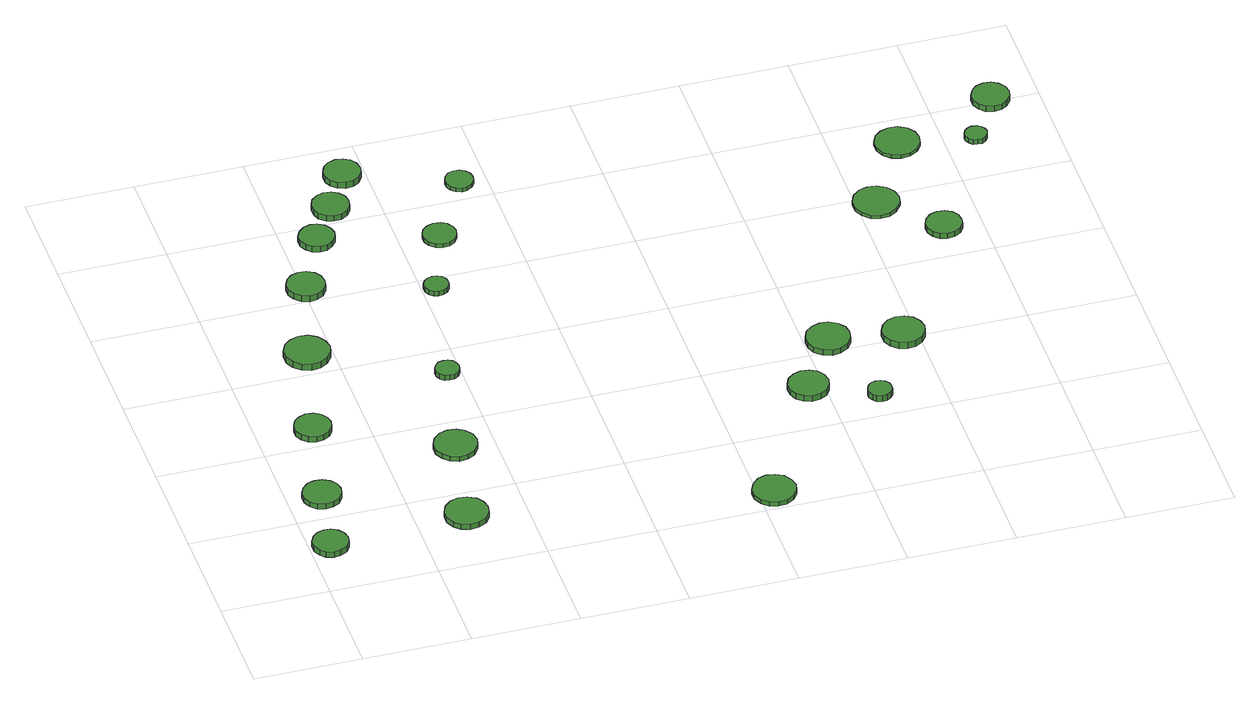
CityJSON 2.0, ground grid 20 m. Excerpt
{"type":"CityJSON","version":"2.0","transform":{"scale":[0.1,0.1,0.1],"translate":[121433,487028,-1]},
"CityObjects":{
"tree1":{"type":"SolitaryVegetationObject","attributes":{"function":"something"},"geometry":[{"type":"MultiSurface","lod":"1","boundaries":[[[0,1,2,3,4,5,6,7,8,9,10,11,12,13,14]],[[15,16,17,18,19,20,21,22,23,24,25,26,27,28,29]],[[0,29,28,1]],[[1,28,27,2]],[[2,27,26,3]],[[3,26,25,4]],[[4,25,24,5]],[[5,24,23,6]],[[6,23,22,7]],[[7,22,21,8]],[[8,21,20,9]],[[9,20,19,10]],[[10,19,18,11]],[[11,18,17,12]],[[12,17,16,13]],[[13,16,15,14]],[[14,15,29,0]]]}]},
"tree2":{"type":"SolitaryVegetationObject","attributes":{"function":"something"},"geometry":[{"type":"MultiSurface","lod":"1","boundaries":[[[30,31,32,33,34,35,36,37,38,39,40,41,42,43,44]],[[45,46,47,48,49,50,51,52,53,54,55,56,57,58,59]],[[30,59,58,31]],[[31,58,57,32]],[[32,57,56,33]],[[33,56,55,34]],[[34,55,54,35]],[[35,54,53,36]],[[36,53,52,37]],[[37,52,51,38]],[[38,51,50,39]],[[39,50,49,40]],[[40,49,48,41]],[[41,48,47,42]],[[42,47,46,43]],[[43,46,45,44]],[[44,45,59,30]]]}]},
"tree3":{"type":"SolitaryVegetationObject","attributes":{"function":"something"},"geometry":[{"type":"MultiSurface","lod":"1","boundaries":[[[60,61,62,63,64,65,66,67,68,69,70,71,72,73,74]],[[75,76,77,78,79,80,81,82,83,84,85,86,87,88,89]],[[60,89,88,61]],[[61,88,87,62]],[[62,87,86,63]],[[63,86,85,64]],[[64,85,84,65]],[[65,84,83,66]],[[66,83,82,67]],[[67,82,81,68]],[[68,81,80,69]],[[69,80,79,70]],[[70,79,78,71]],[[71,78,77,72]],[[72,77,76,73]],[[73,76,75,74]],[[74,75,89,60]]]}]},
"tree4":{"type":"SolitaryVegetationObject","attributes":{"function":"something"},"geometry":[{"type":"MultiSurface","lod":"1","boundaries":[[[90,91,92,93,94,95,96,97,98,99,100,101,102,103,104]],[[105,106,107,108,109,110,111,112,113,114,115,116,117,118,119]],[[90,119,118,91]],[[91,118,117,92]],[[92,117,116,93]],[[93,116,115,94]],[[94,115,114,95]],[[95,114,113,96]],[[96,113,112,97]],[[97,112,111,98]],[[98,111,110,99]],[[99,110,109,100]],[[100,109,108,101]],[[101,108,107,102]],[[102,107,106,103]],[[103,106,105,104]],[[104,105,119,90]]]}]},
"tree5":{"type":"SolitaryVegetationObject","attributes":{"function":"something"},"geometry":[{"type":"MultiSurface","lod":"1","boundaries":[[[120,121,122,123,124,125,126,127,128,129,130,131,132,133,134]],[[135,136,137,138,139,140,141,142,143,144,145,146,147,148,149]],[[120,149,148,121]],[[121,148,147,122]],[[122,147,146,123]],[[123,146,145,124]],[[124,145,144,125]],[[125,144,143,126]],[[126,143,142,127]],[[127,142,141,128]],[[128,141,140,129]],[[129,140,139,130]],[[130,139,138,131]],[[131,138,137,132]],[[132,137,136,133]],[[133,136,135,134]],[[134,135,149,120]]]}]},
"tree6":{"type":"SolitaryVegetationObject","attributes":{"function":"something"},"geometry":[{"type":"MultiSurface","lod":"1","boundaries":[[[150,151,152,153,154,155,156,157,158,159,160,161,162,163,164]],[[165,166,167,168,169,170,171,172,173,174,175,176,177,178,179]],[[150,179,178,151]],[[151,178,177,152]],[[152,177,176,153]],[[153,176,175,154]],[[154,175,174,155]],[[155,174,173,156]],[[156,173,172,157]],[[157,172,171,158]],[[158,171,170,159]],[[159,170,169,160]],[[160,169,168,161]],[[161,168,167,162]],[[162,167,166,163]],[[163,166,165,164]],[[164,165,179,150]]]}]},
"tree7":{"type":"SolitaryVegetationObject","attributes":{"function":"something"},"geometry":[{"type":"MultiSurface","lod":"1","boundaries":[[[180,181,182,183,184,185,186,187,188,189,190,191,192,193,194]],[[195,196,197,198,199,200,201,202,203,204,205,206,207,208,209]],[[180,209,208,181]],[[181,208,207,182]],[[182,207,206,183]],[[183,206,205,184]],[[184,205,204,185]],[[185,204,203,186]],[[186,203,202,187]],[[187,202,201,188]],[[188,201,200,189]],[[189,200,199,190]],[[190,199,198,191]],[[191,198,197,192]],[[192,197,196,193]],[[193,196,195,194]],[[194,195,209,180]]]}]},
"tree8":{"type":"SolitaryVegetationObject","attributes":{"function":"something"},"geometry":[{"type":"MultiSurface","lod":"1","boundaries":[[[210,211,212,213,214,215,216,217,218,219,220,221,222,223,224]],[[225,226,227,228,229,230,231,232,233,234,235,236,237,238,239]],[[210,239,238,211]],[[211,238,237,212]],[[212,237,236,213]],[[213,236,235,214]],[[214,235,234,215]],[[215,234,233,216]],[[216,233,232,217]],[[217,232,231,218]],[[218,231,230,219]],[[219,230,229,220]],[[220,229,228,221]],[[221,228,227,222]],[[222,227,226,223]],[[223,226,225,224]],[[224,225,239,210]]]}]},
"tree9":{"type":"SolitaryVegetationObject","attributes":{"function":"something"},"geometry":[{"type":"MultiSurface","lod":"1","boundaries":[[[240,241,242,243,244,245,246,247,248,249,250,251,252,253,254]],[[255,256,257,258,259,260,261,262,263,264,265,266,267,268,269]],[[240,269,268,241]],[[241,268,267,242]],[[242,267,266,243]],[[243,266,265,244]],[[244,265,264,245]],[[245,264,263,246]],[[246,263,262,247]],[[247,262,261,248]],[[248,261,260,249]],[[249,260,259,250]],[[250,259,258,251]],[[251,258,257,252]],[[252,257,256,253]],[[253,256,255,254]],[[254,255,269,240]]]}]},
"tree10":{"type":"SolitaryVegetationObject","attributes":{"function":"something"},"geometry":[{"type":"MultiSurface","lod":"1","boundaries":[[[270,271,272,273,274,275,276,277,278,279,280,281,282,283,284]],[[285,286,287,288,289,290,291,292,293,294,295,296,297,298,299]],[[270,299,298,271]],[[271,298,297,272]],[[272,297,296,273]],[[273,296,295,274]],[[274,295,294,275]],[[275,294,293,276]],[[276,293,292,277]],[[277,292,291,278]],[[278,291,290,279]],[[279,290,289,280]],[[280,289,288,281]],[[281,288,287,282]],[[282,287,286,283]],[[283,286,285,284]],[[284,285,299,270]]]}]},
"tree11":{"type":"SolitaryVegetationObject","attributes":{"function":"something"},"geometry":[{"type":"MultiSurface","lod":"1","boundaries":[[[300,301,302,303,304,305,306,307,308,309,310,311,312,313,314]],[[315,316,317,318,319,320,321,322,323,324,325,326,327,328,329]],[[300,329,328,301]],[[301,328,327,302]],[[302,327,326,303]],[[303,326,325,304]],[[304,325,324,305]],[[305,324,323,306]],[[306,323,322,307]],[[307,322,321,308]],[[308,321,320,309]],[[309,320,319,310]],[[310,319,318,311]],[[311,318,317,312]],[[312,317,316,313]],[[313,316,315,314]],[[314,315,329,300]]]}]},
"tree12":{"type":"SolitaryVegetationObject","attributes":{"function":"something"},"geometry":[{"type":"MultiSurface","lod":"1","boundaries":[[[330,331,332,333,334,335,336,337,338,339,340,341,342,343,344]],[[345,346,347,348,349,350,351,352,353,354,355,356,357,358,359]],[[330,359,358,331]],[[331,358,357,332]],[[332,357,356,333]],[[333,356,355,334]],[[334,355,354,335]],[[335,354,353,336]],[[336,353,352,337]],[[337,352,351,338]],[[338,351,350,339]],[[339,350,349,340]],[[340,349,348,341]],[[341,348,347,342]],[[342,347,346,343]],[[343,346,345,344]],[[344,345,359,330]]]}]},
"tree13":{"type":"SolitaryVegetationObject","attributes":{"function":"something"},"geometry":[{"type":"MultiSurface","lod":"1","boundaries":[[[360,361,362,363,364,365,366,367,368,369,370,371,372,373,374]],[[375,376,377,378,379,380,381,382,383,384,385,386,387,388,389]],[[360,389,388,361]],[[361,388,387,362]],[[362,387,386,363]],[[363,386,385,364]],[[364,385,384,365]],[[365,384,383,366]],[[366,383,382,367]],[[367,382,381,368]],[[368,381,380,369]],[[369,380,379,370]],[[370,379,378,371]],[[371,378,377,372]],[[372,377,376,373]],[[373,376,375,374]],[[374,375,389,360]]]}]},
"tree14":{"type":"SolitaryVegetationObject","attributes":{"function":"something"},"geometry":[{"type":"MultiSurface","lod":"1","boundaries":[[[390,391,392,393,394,395,396,397,398,399,400,401,402,403,404]],[[405,406,407,408,409,410,411,412,413,414,415,416,417,418,419]],[[390,419,418,391]],[[391,418,417,392]],[[392,417,416,393]],[[393,416,415,394]],[[394,415,414,395]],[[395,414,413,396]],[[396,413,412,397]],[[397,412,411,398]],[[398,411,410,399]],[[399,410,409,400]],[[400,409,408,401]],[[401,408,407,402]],[[402,407,406,403]],[[403,406,405,404]],[[404,405,419,390]]]}]},
"tree15":{"type":"SolitaryVegetationObject","attributes":{"function":"something"},"geometry":[{"type":"MultiSurface","lod":"1","boundaries":[[[420,421,422,423,424,425,426,427,428,429,430,431,432,433,434]],[[435,436,437,438,439,440,441,442,443,444,445,446,447,448,449]],[[420,449,448,421]],[[421,448,447,422]],[[422,447,446,423]],[[423,446,445,424]],[[424,445,444,425]],[[425,444,443,426]],[[426,443,442,427]],[[427,442,441,428]],[[428,441,440,429]],[[429,440,439,430]],[[430,439,438,431]],[[431,438,437,432]],[[432,437,436,433]],[[433,436,435,434]],[[434,435,449,420]]]}]},
"tree16":{"type":"SolitaryVegetationObject","attributes":{"function":"something"},"geometry":[{"type":"MultiSurface","lod":"1","boundaries":[[[450,451,452,453,454,455,456,457,458,459,460,461,462,463,464]],[[465,466,467,468,469,470,471,472,473,474,475,476,477,478,479]],[[450,479,478,451]],[[451,478,477,452]],[[452,477,476,453]],[[453,476,475,454]],[[454,475,474,455]],[[455,474,473,456]],[[456,473,472,457]],[[457,472,471,458]],[[458,471,470,459]],[[459,470,469,460]],[[460,469,468,461]],[[461,468,467,462]],[[462,467,466,463]],[[463,466,465,464]],[[464,465,479,450]]]}]},
"tree17":{"type":"SolitaryVegetationObject","attributes":{"function":"something"},"geometry":[{"type":"MultiSurface","lod":"1","boundaries":[[[480,481,482,483,484,485,486,487,488,489,490,491,492,493,494]],[[495,496,497,498,499,500,501,502,503,504,505,506,507,508,509]],[[480,509,508,481]],[[481,508,507,482]],[[482,507,506,483]],[[483,506,505,484]],[[484,505,504,485]],[[485,504,503,486]],[[486,503,502,487]],[[487,502,501,488]],[[488,501,500,489]],[[489,500,499,490]],[[490,499,498,491]],[[491,498,497,492]],[[492,497,496,493]],[[493,496,495,494]],[[494,495,509,480]]]}]},
"tree18":{"type":"SolitaryVegetationObject","attributes":{"function":"something"},"geometry":[{"type":"MultiSurface","lod":"1","boundaries":[[[510,511,512,513,514,515,516,517,518,519,520,521,522,523,524]],[[525,526,527,528,529,530,531,532,533,534,535,536,537,538,539]],[[510,539,538,511]],[[511,538,537,512]],[[512,537,536,513]],[[513,536,535,514]],[[514,535,534,515]],[[515,534,533,516]],[[516,533,532,517]],[[517,532,531,518]],[[518,531,530,519]],[[519,530,529,520]],[[520,529,528,521]],[[521,528,527,522]],[[522,527,526,523]],[[523,526,525,524]],[[524,525,539,510]]]}]},
"tree19":{"type":"SolitaryVegetationObject","attributes":{"function":"something"},"geometry":[{"type":"MultiSurface","lod":"1","boundaries":[[[540,541,542,543,544,545,546,547,548,549,550,551,552,553,554]],[[555,556,557,558,559,560,561,562,563,564,565,566,567,568,569]],[[540,569,568,541]],[[541,568,567,542]],[[542,567,566,543]],[[543,566,565,544]],[[544,565,564,545]],[[545,564,563,546]],[[546,563,562,547]],[[547,562,561,548]],[[548,561,560,549]],[[549,560,559,550]],[[550,559,558,551]],[[551,558,557,552]],[[552,557,556,553]],[[553,556,555,554]],[[554,555,569,540]]]}]},
"tree20":{"type":"SolitaryVegetationObject","attributes":{"function":"something"},"geometry":[{"type":"MultiSurface","lod":"1","boundaries":[[[570,571,572,573,574,575,576,577,578,579,580,581,582,583,584]],[[585,586,587,588,589,590,591,592,593,594,595,596,597,598,599]],[[570,599,598,571]],[[571,598,597,572]],[[572,597,596,573]],[[573,596,595,574]],[[574,595,594,575]],[[575,594,593,576]],[[576,593,592,577]],[[577,592,591,578]],[[578,591,590,579]],[[579,590,589,580]],[[580,589,588,581]],[[581,588,587,582]],[[582,587,586,583]],[[583,586,585,584]],[[584,585,599,570]]]}]},
"tree21":{"type":"SolitaryVegetationObject","attributes":{"function":"something"},"geometry":[{"type":"MultiSurface","lod":"1","boundaries":[[[600,601,602,603,604,605,606,607,608,609,610,611,612,613,614]],[[615,616,617,618,619,620,621,622,623,624,625,626,627,628,629]],[[600,629,628,601]],[[601,628,627,602]],[[602,627,626,603]],[[603,626,625,604]],[[604,625,624,605]],[[605,624,623,606]],[[606,623,622,607]],[[607,622,621,608]],[[608,621,620,609]],[[609,620,619,610]],[[610,619,618,611]],[[611,618,617,612]],[[612,617,616,613]],[[613,616,615,614]],[[614,615,629,600]]]}]},
"tree22":{"type":"SolitaryVegetationObject","attributes":{"function":"something"},"geometry":[{"type":"MultiSurface","lod":"1","boundaries":[[[630,631,632,633,634,635,636,637,638,639,640,641,642,643,644]],[[645,646,647,648,649,650,651,652,653,654,655,656,657,658,659]],[[630,659,658,631]],[[631,658,657,632]],[[632,657,656,633]],[[633,656,655,634]],[[634,655,654,635]],[[635,654,653,636]],[[636,653,652,637]],[[637,652,651,638]],[[638,651,650,639]],[[639,650,649,640]],[[640,649,648,641]],[[641,648,647,642]],[[642,647,646,643]],[[643,646,645,644]],[[644,645,659,630]]]}]},
"tree23":{"type":"SolitaryVegetationObject","attributes":{"function":"something"},"geometry":[{"type":"MultiSurface","lod":"1","boundaries":[[[660,661,662,663,664,665,666,667,668,669,670,671,672,673,674]],[[675,676,677,678,679,680,681,682,683,684,685,686,687,688,689]],[[660,689,688,661]],[[661,688,687,662]],[[662,687,686,663]],[[663,686,685,664]],[[664,685,684,665]],[[665,684,683,666]],[[666,683,682,667]],[[667,682,681,668]],[[668,681,680,669]],[[669,680,679,670]],[[670,679,678,671]],[[671,678,677,672]],[[672,677,676,673]],[[673,676,675,674]],[[674,675,689,660]]]}]},
"tree24":{"type":"SolitaryVegetationObject","attributes":{"function":"something"},"geometry":[{"type":"MultiSurface","lod":"1","boundaries":[[[690,691,692,693,694,695,696,697,698,699,700,701,702,703,704]],[[705,706,707,708,709,710,711,712,713,714,715,716,717,718,719]],[[690,719,718,691]],[[691,718,717,692]],[[692,717,716,693]],[[693,716,715,694]],[[694,715,714,695]],[[695,714,713,696]],[[696,713,712,697]],[[697,712,711,698]],[[698,711,710,699]],[[699,710,709,700]],[[700,709,708,701]],[[701,708,707,702]],[[702,707,706,703]],[[703,706,705,704]],[[704,705,719,690]]]}]}
},
"vertices":[
[71,124,18],[68,137,18],[60,148,18],[48,155,18],[35,156,18],[22,152,18],[12,143,18],[6,131,18],[6,117,18],[12,104,18],[22,95,18],[35,91,18],[48,93,18],[60,99,18],[68,110,18],[68,110,6],[60,99,6],[48,93,6],[35,91,6],[22,95,6],[12,104,6],[6,117,6],[6,131,6],[12,143,6],[22,152,6],[35,156,6],[48,155,6],[60,148,6],[68,137,6],[71,124,6],
[99,262,17],[96,276,17],[87,288,17],[74,295,17],[60,296,17],[46,292,17],[35,282,17],[29,269,17],[29,254,17],[35,241,17],[46,231,17],[60,227,17],[74,228,17],[87,235,17],[96,247,17],[96,247,6],[87,235,6],[74,228,6],[60,227,6],[46,231,6],[35,241,6],[29,254,6],[29,269,6],[35,282,6],[46,292,6],[60,296,6],[74,295,6],[87,288,6],[96,276,6],[99,262,6],
[136,447,18],[133,461,18],[125,472,18],[113,479,18],[99,481,18],[85,476,18],[75,467,18],[69,454,18],[69,440,18],[75,427,18],[85,418,18],[99,413,18],[113,415,18],[125,422,18],[133,433,18],[133,433,6],[125,422,6],[113,415,6],[99,413,6],[85,418,6],[75,427,6],[69,440,6],[69,454,6],[75,467,6],[85,476,6],[99,481,6],[113,479,6],[125,472,6],[133,461,6],[136,447,6],
[332,138,17],[328,154,17],[319,167,17],[304,175,17],[288,177,17],[272,172,17],[260,161,17],[253,146,17],[253,129,17],[260,114,17],[272,103,17],[288,98,17],[304,100,17],[319,108,17],[328,121,17],[328,121,6],[319,108,6],[304,100,6],[288,98,6],[272,103,6],[260,114,6],[253,129,6],[253,146,6],[260,161,6],[272,172,6],[288,177,6],[304,175,6],[319,167,6],[328,154,6],[332,138,6],
[194,648,23],[190,665,23],[180,679,23],[165,688,23],[148,690,23],[131,684,23],[118,673,23],[111,657,23],[111,639,23],[118,624,23],[131,612,23],[148,606,23],[165,608,23],[180,617,23],[190,631,23],[190,631,10],[180,617,10],[165,608,10],[148,606,10],[131,612,10],[118,624,10],[111,639,10],[111,657,10],[118,673,10],[131,684,10],[148,690,10],[165,688,10],[180,679,10],[190,665,10],[194,648,10],
[369,329,16],[365,345,16],[355,358,16],[341,366,16],[325,368,16],[309,363,16],[297,352,16],[290,337,16],[290,320,16],[297,305,16],[309,294,16],[325,289,16],[341,291,16],[355,299,16],[365,313,16],[365,313,6],[355,299,6],[341,291,6],[325,289,6],[309,294,6],[297,305,6],[290,320,6],[290,337,6],[297,352,6],[309,363,6],[325,368,6],[341,366,6],[355,358,6],[365,345,6],[369,329,6],
[239,830,22],[236,845,22],[228,856,22],[215,864,22],[201,865,22],[187,861,22],[176,851,22],[170,838,22],[170,823,22],[176,810,22],[187,800,22],[201,795,22],[215,797,22],[228,804,22],[236,816,22],[236,816,9],[228,804,9],[215,797,9],[201,795,9],[187,800,9],[176,810,9],[170,823,9],[170,838,9],[176,851,9],[187,861,9],[201,865,9],[215,864,9],[228,856,9],[236,845,9],[239,830,9],
[398,536,17],[396,545,17],[391,553,17],[383,557,17],[374,558,17],[365,556,17],[358,549,17],[354,541,17],[354,532,17],[358,523,17],[365,517,17],[374,515,17],[383,515,17],[391,520,17],[396,527,17],[396,527,6],[391,520,6],[383,515,6],[374,515,6],[365,517,6],[358,523,6],[354,532,6],[354,541,6],[358,549,6],[365,556,6],[374,558,6],[383,557,6],[391,553,6],[396,545,6],[398,536,6],
[296,961,18],[293,974,18],[285,985,18],[273,992,18],[260,994,18],[247,989,18],[237,980,18],[231,968,18],[231,954,18],[237,942,18],[247,933,18],[260,929,18],[273,930,18],[285,937,18],[293,948,18],[293,948,6],[285,937,6],[273,930,6],[260,929,6],[247,933,6],[237,942,6],[231,954,6],[231,968,6],[237,980,6],[247,989,6],[260,994,6],[273,992,6],[285,985,6],[293,974,6],[296,961,6],
[346,1040,18],[343,1054,18],[335,1065,18],[323,1072,18],[308,1074,18],[295,1069,18],[284,1060,18],[279,1047,18],[279,1033,18],[284,1020,18],[295,1010,18],[308,1006,18],[323,1007,18],[335,1014,18],[343,1026,18],[343,1026,6],[335,1014,6],[323,1007,6],[308,1006,6],[295,1010,6],[284,1020,6],[279,1033,6],[279,1047,6],[284,1060,6],[295,1069,6],[308,1074,6],[323,1072,6],[335,1065,6],[343,1054,6],[346,1040,6],
[448,772,16],[447,781,16],[441,789,16],[433,793,16],[424,794,16],[415,791,16],[408,785,16],[404,777,16],[404,767,16],[408,759,16],[415,752,16],[424,750,16],[433,751,16],[441,755,16],[447,763,16],[447,763,6],[441,755,6],[433,751,6],[424,750,6],[415,752,6],[408,759,6],[404,767,6],[404,777,6],[408,785,6],[415,791,6],[424,794,6],[433,793,6],[441,789,6],[447,781,6],[448,772,6],
[392,1123,19],[389,1137,19],[381,1148,19],[369,1155,19],[355,1157,19],[341,1152,19],[331,1143,19],[325,1130,19],[325,1116,19],[331,1103,19],[341,1094,19],[355,1089,19],[369,1091,19],[381,1098,19],[389,1109,19],[389,1109,6],[381,1098,6],[369,1091,6],[355,1089,6],[341,1094,6],[331,1103,6],[325,1116,6],[325,1130,6],[331,1143,6],[341,1152,6],[355,1157,6],[369,1155,6],[381,1148,6],[389,1137,6],[392,1123,6],
[504,910,14],[501,922,14],[494,933,14],[483,939,14],[470,940,14],[458,936,14],[448,928,14],[443,916,14],[443,903,14],[448,892,14],[458,883,14],[470,879,14],[483,880,14],[494,887,14],[501,897,14],[501,897,6],[494,887,6],[483,880,6],[470,879,6],[458,883,6],[448,892,6],[443,903,6],[443,916,6],[448,928,6],[458,936,6],[470,940,6],[483,939,6],[494,933,6],[501,922,6],[504,910,6],
[869,46,15],[865,62,15],[856,76,15],[841,84,15],[825,86,15],[809,81,15],[797,69,15],[790,54,15],[790,38,15],[797,23,15],[809,11,15],[825,6,15],[841,8,15],[856,16,15],[865,30,15],[865,30,6],[856,16,6],[841,8,6],[825,6,6],[809,11,6],[797,23,6],[790,38,6],[790,54,6],[797,69,6],[809,81,6],[825,86,6],[841,84,6],[856,76,6],[865,62,6],[869,46,6],
[576,1047,14],[574,1058,14],[568,1066,14],[558,1072,14],[548,1073,14],[537,1070,14],[529,1062,14],[525,1052,14],[525,1042,14],[529,1032,14],[537,1025,14],[548,1021,14],[558,1022,14],[568,1028,14],[574,1037,14],[574,1037,6],[568,1028,6],[558,1022,6],[548,1021,6],[537,1025,6],[529,1032,6],[525,1042,6],[525,1052,6],[529,1062,6],[537,1070,6],[548,1073,6],[558,1072,6],[568,1066,6],[574,1058,6],[576,1047,6],
[1005,302,26],[1002,317,26],[993,330,26],[980,337,26],[964,339,26],[950,334,26],[938,324,26],[932,310,26],[932,294,26],[938,280,26],[950,270,26],[964,265,26],[980,267,26],[993,274,26],[1002,287,26],[1002,287,14],[993,274,14],[980,267,14],[964,265,14],[950,270,14],[938,280,14],[932,294,14],[932,310,14],[938,324,14],[950,334,14],[964,339,14],[980,337,14],[993,330,14],[1002,317,14],[1005,302,14],
[1106,252,26],[1105,261,26],[1099,269,26],[1091,273,26],[1082,274,26],[1073,271,26],[1067,265,26],[1063,257,26],[1063,248,26],[1067,239,26],[1073,233,26],[1082,230,26],[1091,231,26],[1099,236,26],[1105,243,26],[1105,243,13],[1099,236,13],[1091,231,13],[1082,230,13],[1073,233,13],[1067,239,13],[1063,248,13],[1063,257,13],[1067,265,13],[1073,271,13],[1082,274,13],[1091,273,13],[1099,269,13],[1105,261,13],[1106,252,13],
[1082,428,19],[1079,445,19],[1069,458,19],[1054,467,19],[1038,468,19],[1022,463,19],[1009,452,19],[1003,437,19],[1003,420,19],[1009,405,19],[1022,394,19],[1038,388,19],[1054,390,19],[1069,399,19],[1079,412,19],[1079,412,7],[1069,399,7],[1054,390,7],[1038,388,7],[1022,394,7],[1009,405,7],[1003,420,7],[1003,437,7],[1009,452,7],[1022,463,7],[1038,468,7],[1054,467,7],[1069,458,7],[1079,445,7],[1082,428,7],
[1213,408,20],[1209,423,20],[1200,436,20],[1186,444,20],[1170,446,20],[1155,441,20],[1143,430,20],[1136,416,20],[1136,399,20],[1143,385,20],[1155,374,20],[1170,369,20],[1186,371,20],[1200,379,20],[1209,392,20],[1209,392,7],[1200,379,7],[1186,371,7],[1170,369,7],[1155,374,7],[1143,385,7],[1136,399,7],[1136,416,7],[1143,430,7],[1155,441,7],[1170,446,7],[1186,444,7],[1200,436,7],[1209,423,7],[1213,408,7],
[1278,780,13],[1274,797,13],[1263,811,13],[1248,820,13],[1231,822,13],[1214,817,13],[1201,805,13],[1194,789,13],[1194,771,13],[1201,755,13],[1214,743,13],[1231,738,13],[1248,739,13],[1263,748,13],[1274,763,13],[1274,763,6],[1263,748,6],[1248,739,6],[1231,738,6],[1214,743,6],[1201,755,6],[1194,771,6],[1194,789,6],[1201,805,6],[1214,817,6],[1231,822,6],[1248,820,6],[1263,811,6],[1274,797,6],[1278,780,6],
[1363,682,17],[1361,696,17],[1353,707,17],[1341,714,17],[1327,715,17],[1314,711,17],[1304,702,17],[1298,689,17],[1298,676,17],[1304,663,17],[1314,654,17],[1327,650,17],[1341,651,17],[1353,658,17],[1361,669,17],[1361,669,6],[1353,658,6],[1341,651,6],[1327,650,6],[1314,654,6],[1304,663,6],[1298,676,6],[1298,689,6],[1304,702,6],[1314,711,6],[1327,715,6],[1341,714,6],[1353,707,6],[1361,696,6],[1363,682,6],
[1360,932,13],[1357,948,13],[1347,962,13],[1332,971,13],[1315,972,13],[1299,967,13],[1286,956,13],[1279,940,13],[1279,923,13],[1286,908,13],[1299,896,13],[1315,891,13],[1332,893,13],[1347,901,13],[1357,915,13],[1357,915,6],[1347,901,6],[1332,893,6],[1315,891,6],[1299,896,6],[1286,908,6],[1279,923,6],[1279,940,6],[1286,956,6],[1299,967,6],[1315,972,6],[1332,971,6],[1347,962,6],[1357,948,6],[1360,932,6],
[1478,911,16],[1476,919,16],[1471,926,16],[1464,930,16],[1455,931,16],[1447,928,16],[1441,923,16],[1437,915,16],[1437,907,16],[1441,899,16],[1447,893,16],[1455,891,16],[1464,891,16],[1471,896,16],[1476,902,16],[1476,902,6],[1471,896,6],[1464,891,6],[1455,891,6],[1447,893,6],[1441,899,6],[1437,907,6],[1437,915,6],[1441,923,6],[1447,928,6],[1455,931,6],[1464,930,6],[1471,926,6],[1476,919,6],[1478,911,6],
[1547,1006,18],[1544,1020,18],[1535,1032,18],[1523,1039,18],[1509,1040,18],[1495,1036,18],[1485,1026,18],[1479,1013,18],[1479,999,18],[1485,986,18],[1495,976,18],[1509,972,18],[1523,973,18],[1535,981,18],[1544,992,18],[1544,992,6],[1535,981,6],[1523,973,6],[1509,972,6],[1495,976,6],[1485,986,6],[1479,999,6],[1479,1013,6],[1485,1026,6],[1495,1036,6],[1509,1040,6],[1523,1039,6],[1535,1032,6],[1544,1020,6],[1547,1006,6]
]}
